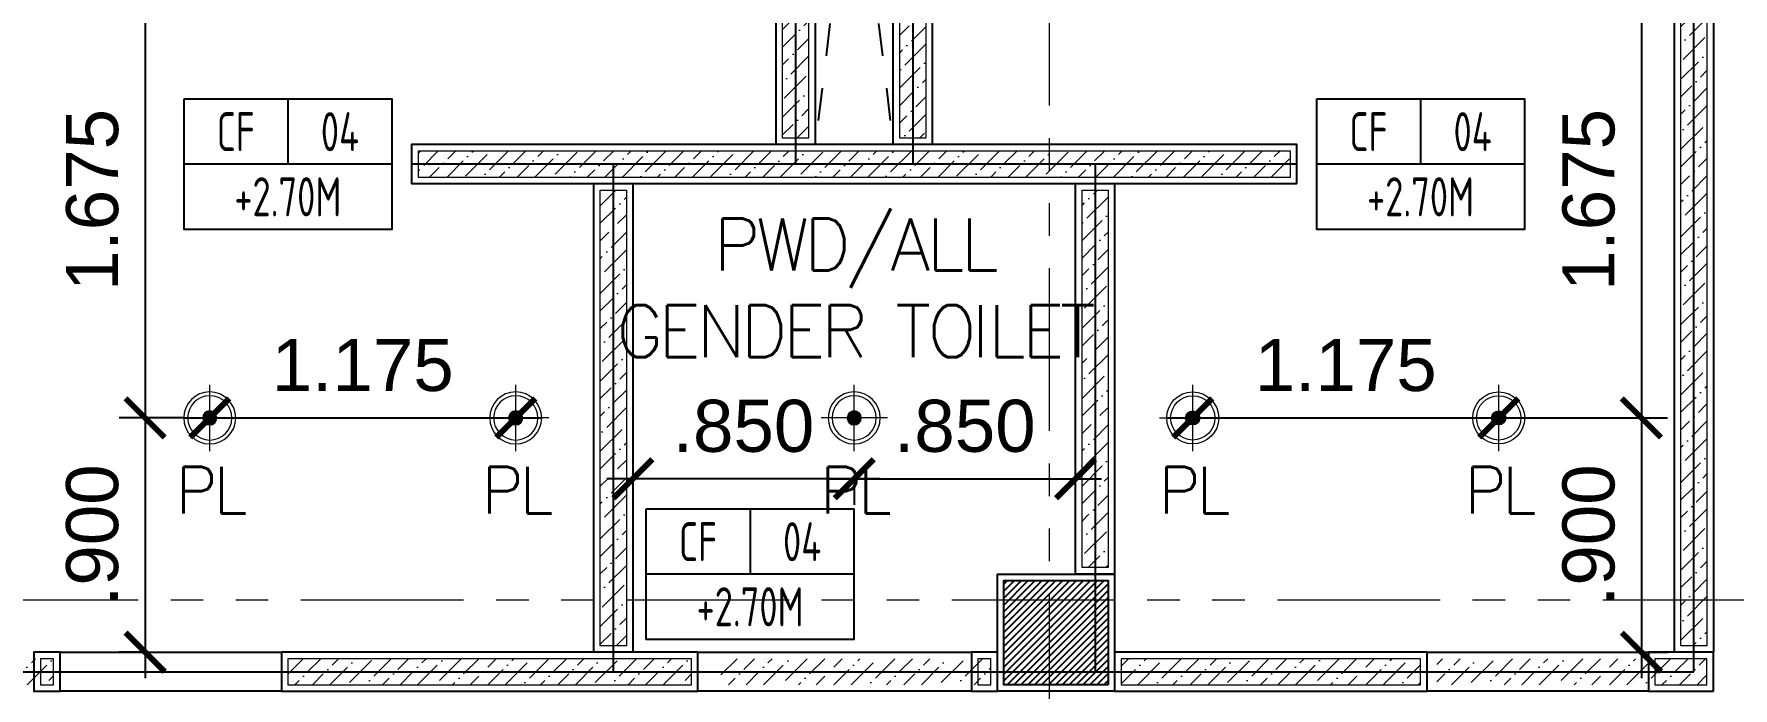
# Model space of a CAD drawing. Header units: metres. Extents: x -12400 to 1, y 0 to 106422.
# Drawn here: x -12119.01 to -12112.49, y 106349.9 to 106352.41 of the extents above; entities that cross this region are included whole.
import ezdxf
from ezdxf.enums import TextEntityAlignment as Align

# ---------------------------------------------------------------- set-up
doc = ezdxf.new("R2010")
doc.units = ezdxf.units.M
doc.header["$PDMODE"] = 35
doc.linetypes.add('PHANTOM2', pattern=[1.25, 0.625, -0.125, 0.125, -0.125, 0.125, -0.125])
for name, color, linetype, lineweight in [('A-DIM-100', 8, 'Continuous', 0), ('DIM 001', 251, 'Continuous', 13), ('HATCH', 250, 'Continuous', 5), ('LAYOUT', 1, 'Continuous', 20), ('LF 001', 51, 'Continuous', 20)]:
    doc.layers.add(name, color=color, linetype=linetype, lineweight=lineweight)
for name, color, linetype in [('C-SCHED', 1, 'Continuous'), ('E_FIX_LIGHT1', 2, 'Continuous'), ('lighting', 1, 'Continuous'), ('stone', 15, 'Continuous'), ('txt', 2, 'Continuous'), ('WALL', 7, 'Continuous')]:
    doc.layers.add(name, color=color, linetype=linetype)
doc.layers.add('GUIDELINES', color=206, linetype='Continuous', plot=False)
doc.styles.add('architxt', font='architxt.shx', dxfattribs={"width": 0.8})
doc.styles.add('DIMTXT-100', font='arial.ttf')
doc.styles.add('swis721', font='swiss.ttf')
doc.styles.add('T.25', font='romans.shx', dxfattribs={"height": 0.2})
doc.dimstyles.new('D-100', dxfattribs={"dimtxt": 0.2, "dimasz": 0.15, "dimexe": 0.1, "dimexo": 0.1, "dimgap": 0.1, "dimtad": 1, "dimdec": 3, "dimzin": 4, "dimdsep": 46, "dimtxsty": 'DIMTXT-100', "dimblk": 'ARCHTICK', "dimcen": 0.2, "dimdle": 0.1, "dimclrd": 8, "dimclre": 8, "dimclrt": 2, "dimadec": 0, "dimazin": 1, "dimtfac": 1, "dimtdec": 3, "dimtofl": 0, "dimtmove": 2, "dimatfit": 3, "dimfxl": 1, "dimarcsym": 0})
doc.dimstyles.new('DIM 200', dxfattribs={"dimtxt": 200, "dimasz": 1, "dimexe": 0, "dimexo": 40, "dimgap": 50, "dimtad": 1, "dimtoh": 1, "dimdec": 0, "dimlfac": 2, "dimtxsty": 'swis721', "dimblk": 'CIR', "dimcen": 0, "dimclrd": 155, "dimclre": 155, "dimclrt": 4, "dimadec": 0, "dimazin": 0, "dimtfac": 1, "dimtdec": 0, "dimtix": 1, "dimtmove": 1, "dimatfit": 3, "dimldrblk": 'CIR', "dimfxl": 0, "dimarcsym": 0})

# ---------------------------------------------------------------- blocks, each defined once
blk = doc.blocks.new('CIR')
at = {"color": 4}
blk.add_circle((0, 0), 50, dxfattribs=at)
blk = doc.blocks.new('COLUMNS2F')
at = {"layer": 'WALL'}
h = blk.add_hatch(dxfattribs=at)
h.set_pattern_fill('ANSI31', color=250, scale=0.15)
h.set_pattern_definition([(45, (-1563.750207718525, 228.4208355903694), (-0.01325825214724777, 0.01325825214724777), [])])
h.paths.add_polyline_path([(-12149.72941529414, 106338.9249565114), (-12149.72941529414, 106339.3249565114), (-12150.12941529414, 106339.3249565114), (-12150.12941529414, 106338.9249565114)])
at = {"color": 7}
blk.add_lwpolyline([(-12149.70441529414, 106338.8999565114), (-12150.15441529414, 106338.8999565114), (-12150.15441529414, 106339.3499565114), (-12149.70441529414, 106339.3499565114)], close=True, dxfattribs=at)
at = {"layer": 'stone', "color": 5}
blk.add_lwpolyline([(-12149.72941529414, 106338.9249565114), (-12150.12941529414, 106338.9249565114), (-12150.12941529414, 106339.3249565114), (-12149.72941529414, 106339.3249565114)], close=True, dxfattribs=at)
blk = doc.blocks.new('*U1733')
at = {"layer": 'HATCH'}
h = blk.add_hatch(dxfattribs=at)
h.set_pattern_fill('ANSI36', color=256, scale=0.015)
h.set_pattern_definition([(45, (12092.4741910285, -106406.7665946045), (0.025256970340507, 0.09260889124852564), [0.1190625, -0.0238125, 0, -0.0238125])])
h.paths.add_polyline_path([(0.02499999999963619, 0.1249999999854481), (0.02499999999963619, 0.02499999999417923), (1.174999999998248, 0.02499999999417923), (1.174999999998248, 0.1249999999854481)])
at = {"color": 4}
blk.add_lwpolyline([(1.199999999997885, 0), (1.199999999997885, 0.1499999999796273), (0, 0.1499999999796273), (0, 0)], close=True, dxfattribs=at)
at = {"layer": 'HATCH'}
blk.add_lwpolyline([(1.174999999998248, 0.02499999999417923), (1.174999999998248, 0.1249999999854481), (0.0249999999996362, 0.1249999999854481), (0.0249999999996362, 0.02499999999417923)], close=True, dxfattribs=at)
blk = doc.blocks.new('*U1734')
at = {"layer": 'HATCH'}
h = blk.add_hatch(dxfattribs=at)
h.set_pattern_fill('ANSI36', color=256, scale=0.015)
h.set_pattern_definition([(45, (12094.6741910285, -106406.7665946045), (0.025256970340507, 0.09260889124852564), [0.1190625, -0.0238125, 0, -0.0238125])])
h.paths.add_polyline_path([(0.0249999999996362, 0.1249999999854481), (0.02499999999963665, 0.02499999999417923), (3.374999999998976, 0.02499999999417923), (3.374999999998976, 0.1249999999854481)])
at = {"color": 4}
blk.add_lwpolyline([(3.399999999998612, 0), (3.399999999998612, 0.1499999999796273), (0, 0.1499999999796273), (0, 0)], close=True, dxfattribs=at)
at = {"layer": 'HATCH'}
blk.add_lwpolyline([(3.374999999998976, 0.02499999999417923), (3.374999999998976, 0.1249999999854481), (0.0249999999996362, 0.1249999999854481), (0.0249999999996362, 0.02499999999417923)], close=True, dxfattribs=at)
blk = doc.blocks.new('*U1748')
at = {"layer": 'HATCH'}
h = blk.add_hatch(dxfattribs=at)
h.set_pattern_fill('ANSI36', color=256, scale=0.015)
h.set_pattern_definition([(45, (12092.77419102831, -106406.7665946045), (0.025256970340507, 0.09260889124852564), [0.1190625, -0.0238125, 0, -0.0238125])])
h.paths.add_polyline_path([(0.02499999999963617, 0.1249999999854481), (0.02499999999963617, 0.02499999999417923), (1.474999999808346, 0.02499999999417923), (1.474999999808346, 0.1249999999854481)])
at = {"color": 4}
blk.add_lwpolyline([(1.499999999807982, 0), (1.499999999807982, 0.1499999999796273), (0, 0.1499999999796273), (0, 0)], close=True, dxfattribs=at)
at = {"layer": 'HATCH'}
blk.add_lwpolyline([(1.474999999808346, 0.02499999999417923), (1.474999999808346, 0.1249999999854481), (0.0249999999996362, 0.1249999999854481), (0.0249999999996362, 0.02499999999417923)], close=True, dxfattribs=at)
blk = doc.blocks.new('*U1735')
at = {"layer": 'HATCH'}
h = blk.add_hatch(dxfattribs=at)
h.set_pattern_fill('ANSI36', color=256, scale=0.015)
h.set_pattern_definition([(45, (12093.07419102842, -106406.7665946045), (0.025256970340507, 0.09260889124852564), [0.1190625, -0.0238125, 0, -0.0238125])])
h.paths.add_polyline_path([(0.0249999999996362, 0.1249999999854481), (0.0249999999996362, 0.02499999999417924), (1.77499999991312, 0.02499999999417924), (1.77499999991312, 0.1249999999854481)])
at = {"color": 4}
blk.add_lwpolyline([(1.799999999912756, 0), (1.799999999912756, 0.1499999999796273), (0, 0.1499999999796273), (0, 0)], close=True, dxfattribs=at)
at = {"layer": 'HATCH'}
blk.add_lwpolyline([(1.77499999991312, 0.02499999999417923), (1.77499999991312, 0.1249999999854481), (0.0249999999996362, 0.1249999999854481), (0.0249999999996362, 0.02499999999417923)], close=True, dxfattribs=at)
blk = doc.blocks.new('*U611')
at = {"layer": 'HATCH'}
h = blk.add_hatch(dxfattribs=at)
h.set_pattern_fill('ANSI36', color=256, scale=0.015)
h.set_pattern_definition([(45, (12091.52419102849, -106406.7665946045), (0.025256970340507, 0.09260889124852564), [0.1190625, -0.0238125, 0, -0.0238125])])
h.paths.add_polyline_path([(-0.812500000015576, 0.1249999999854481), (-0.812500000015576, 0.02499999999417923), (0.2249999999847878, 0.02499999999417923), (0.2249999999847878, 0.1249999999854481)])
at = {"color": 4}
blk.add_lwpolyline([(0.249999999984424, 0), (0.249999999984424, 0.1499999999796273), (0, 0.1499999999796273), (0, 0)], close=True, dxfattribs=at)
at = {"layer": 'HATCH'}
blk.add_lwpolyline([(0.2249999999847878, 0.02499999999417923), (0.2249999999847878, 0.1249999999854481), (0.0249999999996362, 0.1249999999854481), (0.0249999999996362, 0.02499999999417923)], close=True, dxfattribs=at)
blk = doc.blocks.new('*U615')
at = {"layer": 'HATCH'}
h = blk.add_hatch(dxfattribs=at)
h.set_pattern_fill('ANSI36', color=256, scale=0.015)
h.set_pattern_definition([(45, (12091.37419102851, -106406.7665946045), (0.025256970340507, 0.09260889124852564), [0.1190625, -0.0238125, 0, -0.0238125])])
h.paths.add_polyline_path([(-0.9624999999996362, 0.1249999999854481), (-0.9624999999996362, 0.02499999999417923), (0.0750000000007276, 0.02499999999417923), (0.0750000000007276, 0.1249999999854481)])
at = {"color": 4}
blk.add_lwpolyline([(0.1000000000003638, 0), (0.1000000000003638, 0.1499999999796273), (0, 0.1499999999796273), (0, 0)], close=True, dxfattribs=at)
at = {"layer": 'HATCH'}
blk.add_lwpolyline([(0.0750000000007276, 0.02499999999417923), (0.0750000000007276, 0.1249999999854481), (0.0249999999996362, 0.1249999999854481), (0.0249999999996362, 0.02499999999417923)], close=True, dxfattribs=at)
blk = doc.blocks.new('*U1732')
at = {"layer": 'HATCH'}
h = blk.add_hatch(dxfattribs=at)
h.set_pattern_fill('ANSI36', color=256, scale=0.015)
h.set_pattern_definition([(45, (12095.67419102853, -106406.7665946045), (0.025256970340507, 0.09260889124852564), [0.1190625, -0.0238125, 0, -0.0238125])])
h.paths.add_polyline_path([(0.0249999999996362, 0.1249999999854481), (0.0249999999996362, 0.02499999999417923), (4.375000000020804, 0.02499999999417923), (4.375000000020804, 0.1249999999854481)])
at = {"color": 4}
blk.add_lwpolyline([(4.40000000002044, 0), (4.40000000002044, 0.1499999999796273), (0, 0.1499999999796273), (0, 0)], close=True, dxfattribs=at)
at = {"layer": 'HATCH'}
blk.add_lwpolyline([(4.375000000020804, 0.02499999999417923), (4.375000000020804, 0.1249999999854481), (0.0249999999996362, 0.1249999999854481), (0.0249999999996362, 0.02499999999417923)], close=True, dxfattribs=at)
blk = doc.blocks.new('*U1736')
at = {"layer": 'HATCH'}
h = blk.add_hatch(dxfattribs=at)
h.set_pattern_fill('ANSI36', color=256, scale=0.015)
h.set_pattern_definition([(45, (12092.87419102853, -106406.7665946045), (0.025256970340507, 0.09260889124852564), [0.1190625, -0.0238125, 0, -0.0238125])])
h.paths.add_polyline_path([(0.0249999999996362, 0.1249999999854481), (0.02499999999963615, 0.02499999999417923), (1.575000000028807, 0.02499999999417923), (1.575000000028807, 0.1249999999854481)])
at = {"color": 4}
blk.add_lwpolyline([(1.600000000028444, 0), (1.600000000028444, 0.1499999999796273), (0, 0.1499999999796273), (0, 0)], close=True, dxfattribs=at)
at = {"layer": 'HATCH'}
blk.add_lwpolyline([(1.575000000028807, 0.02499999999417923), (1.575000000028807, 0.1249999999854481), (0.0249999999996362, 0.1249999999854481), (0.0249999999996362, 0.02499999999417923)], close=True, dxfattribs=at)
blk = doc.blocks.new('*U1959')
at = {"layer": 'HATCH'}
h = blk.add_hatch(dxfattribs=at)
h.set_pattern_fill('ANSI36', color=256, scale=0.015)
h.set_pattern_definition([(45, (12093.72419102851, -106406.7665946045), (0.025256970340507, 0.09260889124852564), [0.1190625, -0.0238125, 0, -0.0238125])])
h.paths.add_polyline_path([(0.0249999999996362, 0.1249999999854481), (0.02499999999963598, 0.02499999999417923), (2.425000000009162, 0.02499999999417923), (2.425000000009163, 0.1249999999854481)])
at = {"color": 4}
blk.add_lwpolyline([(2.450000000008799, 0), (2.450000000008799, 0.1499999999796273), (0, 0.1499999999796273), (0, 0)], close=True, dxfattribs=at)
at = {"layer": 'HATCH'}
blk.add_lwpolyline([(2.425000000009163, 0.02499999999417923), (2.425000000009163, 0.1249999999854481), (0.0249999999996362, 0.1249999999854481), (0.0249999999996362, 0.02499999999417923)], close=True, dxfattribs=at)
blk = doc.blocks.new('A$C68b8fe4d')
at = {"color": 8, "linetype": 'PHANTOM2'}
for points in [[(13.19999999998981, 18.80000000000291), (13.50000000000182, 16.34999999997672)], [(13.5, 18.80000000000291), (13.19999999999891, 16.34999999997672)]]:
    blk.add_lwpolyline(points, dxfattribs=at)
at = {"color": 1}
for points in [[(10.30000000000109, 14.39999999996508), (11.15000000000327, 14.39999999996508), (11.15000000000327, 14.24999999998545), (10.30000000000109, 14.24999999998545)], [(12.75000000003092, 14.39999999996508), (13.79999999999927, 14.39999999996508), (13.79999999999927, 14.24999999998545), (12.75000000003092, 14.24999999998545)], [(15.54999999999745, 14.39999999996508), (16.39999999999964, 14.39999999996508), (16.39999999999964, 14.24999999998545), (15.54999999999745, 14.24999999998545)]]:
    blk.add_lwpolyline(points, close=True, dxfattribs=at)
at = {"layer": 'GUIDELINES'}
blk.add_line((15.05000000000109, 16.27499999997963), (11.65000000000327, 16.27499999997963), dxfattribs=at)
for points in [[(16.57500000000073, 14.32499999998254), (16.57500000000073, 18.92499999998836)], [(13.125, 18.89999999999418), (13.125, 16.27499999997963)], [(13.57500000000073, 18.89999999999418), (13.57500000000073, 16.27499999997963)], [(12.42499999999927, 14.32499999998254), (12.42499999999927, 16.27499999997963)], [(14.27499999999964, 16.27499999997963), (14.27499999999964, 14.32499999998254)], [(10.125, 14.32499999998254), (16.57500000000073, 14.32499999998254)]]:
    blk.add_lwpolyline(points, dxfattribs=at)
for name, p in [('COLUMNS2F', (12164.05441529414, -106324.6499565114)), ('*U1734', (11.65000000000327, 16.19999999998254)), ('*U615', (10.20000000000073, 14.24999999998545)), ('*U1736', (11.15000000000327, 14.24999999998545)), ('*U615', (13.79999999999927, 14.24999999998545)), ('*U1733', (14.35000000000036, 14.24999999998545)), ('*U611', (16.39999999999964, 14.24999999998545))]:
    blk.add_blockref(name, p)
at = {"xscale": -1, "rotation": 270}
for name, p in [('*U1959', (13.05000000001019, 16.34999999999127)), ('*U1959', (13.50000000001273, 16.34999999999127)), ('*U1732', (16.50000000000364, 14.39999999996508)), ('*U1735', (12.35000000000218, 14.40000000006694)), ('*U1748', (14.20000000000255, 14.69999999998254))]:
    blk.add_blockref(name, p, dxfattribs=at)
blk = doc.blocks.new('L1')
at = {"layer": 'LF 001', "lineweight": 20, "ltscale": 1500}
h = blk.add_hatch(color=256, dxfattribs=at)
edge = h.paths.add_edge_path()
edge.add_arc((1.13686837721616e-13, -1.13686837721616e-13), 0.0318958546358772, 0, 360)
at = {"layer": 'LF 001', "ltscale": 1500}
blk.add_lwpolyline([(-0.09999999999990905, -1.13686837721616e-13, -1), (0.1000000000000227, -1.13686837721616e-13, -1)], format="xyb", close=True, dxfattribs=at)
at = {"layer": 'LF 001', "color": 76, "lineweight": 18, "ltscale": 1500}
for points in [[(1.13686837721616e-13, 0.1499999999997499), (1.13686837721616e-13, -0.1500000000000909)], [(-0.1499999999999773, -1.13686837721616e-13), (0.1500000000000909, -1.13686837721616e-13)]]:
    blk.add_lwpolyline(points, dxfattribs=at)
at = {"layer": 'LF 001', "lineweight": 20, "ltscale": 1500}
blk.add_circle((1.13686837721616e-13, -1.13686837721616e-13), 0.0318958546358772, dxfattribs=at)
blk = doc.blocks.new('LO')
at = {"layer": 'LAYOUT', "xscale": 1000, "yscale": 1000, "zscale": 1000}
blk.add_blockref('L1', (0, 0), dxfattribs=at)
blk = doc.blocks.new('*U1960')
at = {"layer": 'LF 001', "ltscale": 1500}
blk.add_circle((0, -3.995415109869782e-14), 0.0998520709958535, dxfattribs=at)
at = {"layer": 'lighting', "xscale": 0.0008492979043710491, "yscale": 0.0008492979043710491, "zscale": 0.0008492979043710491}
blk.add_blockref('LO', (0, -3.995415109869782e-14), dxfattribs=at)
blk = doc.blocks.new('A$Cf8c814ff')
at = {"layer": 'E_FIX_LIGHT1', "xscale": -1, "rotation": 270}
for p in [(10.87499999999818, 15.30000000000291), (12.05000000000291, 15.30000000000291), (13.34999999999127, 15.30000000001746)]:
    blk.add_blockref('*U1960', p, dxfattribs=at)
at = {"layer": 'E_FIX_LIGHT1', "rotation": 90}
for p in [(14.65000000000146, 15.30000000000291), (15.82500000000618, 15.30000000000291)]:
    blk.add_blockref('*U1960', p, dxfattribs=at)
at = {"layer": 'txt', "color": 6, "linetype": 'Continuous', "char_height": 0.18, "attachment_point": 5, "style": 'T.25'}
for insert in [(10.87499999999818, 15.02260531437059), (12.05000000000291, 15.02260531437059), (13.34999999999127, 15.02260531438515), (14.65000000000146, 15.02260531437059), (15.82500000000618, 15.02260531437059)]:
    blk.add_mtext_dynamic_manual_height_columns('{\\T0.9;PL}', width=0.6453045245441018, gutter_width=0.001, heights=[0], dxfattribs=dict(at, insert=insert))
blk = doc.blocks.new('_ArchTick')
at = {"color": 0, "linetype": 'ByBlock', "const_width": 0.15}
blk.add_lwpolyline([(-0.5, -0.5), (0.5, 0.5)], dxfattribs=at)
blk = doc.blocks.new('*D837')
at = {"layer": 'DEFPOINTS', "color": 0, "transparency": 16777216}
for p in [(-12118.33796792572, 106352.6115394432), (-12118.58621103891, 106350.9365394432), (-12118.33796792572, 106350.9365394432)]:
    blk.add_point(p, dxfattribs=at)
at = {"layer": 'DIM 001', "color": 8, "lineweight": -2, "transparency": 16777216}
for p, q in [((-12118.58621103891, 106352.7115394432), (-12118.58621103891, 106350.8365394432)), ((-12118.43796792572, 106352.6115394432), (-12118.68621103891, 106352.6115394432)), ((-12118.43796792572, 106350.9365394432), (-12118.68621103891, 106350.9365394432))]:
    blk.add_line(p, q, dxfattribs=at)
at = {"layer": 'DIM 001', "color": 8, "lineweight": -2, "transparency": 16777216, "xscale": 0.15, "yscale": 0.15, "zscale": 0.15}
for p, rotation in [((-12118.58621103891, 106352.6115394432), 90), ((-12118.58621103891, 106350.9365394432), 270)]:
    blk.add_blockref('_ArchTick', p, dxfattribs=dict(at, rotation=rotation))
at = {"layer": 'DIM 001', "color": 2, "transparency": 16777216, "insert": (-12118.78832563642, 106351.7740394432), "char_height": 0.2, "attachment_point": 5, "rotation": 90, "style": 'DIMTXT-100'}
blk.add_mtext('1.675', dxfattribs=at)
blk = doc.blocks.new('*D838')
at = {"layer": 'DEFPOINTS', "color": 0, "transparency": 16777216}
for p in [(-12118.33796792572, 106350.9365394432), (-12118.58621103892, 106350.0365394432), (-12118.48796792572, 106350.0365394432)]:
    blk.add_point(p, dxfattribs=at)
at = {"layer": 'DIM 001', "color": 8, "lineweight": -2, "transparency": 16777216}
for p, q in [((-12118.58621103892, 106351.0365394432), (-12118.58621103892, 106349.9365394432)), ((-12118.43796792572, 106350.9365394432), (-12118.68621103892, 106350.9365394432)), ((-12118.58796792572, 106350.0365394432), (-12118.68621103892, 106350.0365394432))]:
    blk.add_line(p, q, dxfattribs=at)
at = {"layer": 'DIM 001', "color": 8, "lineweight": -2, "transparency": 16777216, "xscale": 0.15, "yscale": 0.15, "zscale": 0.15}
for p, rotation in [((-12118.58621103892, 106350.9365394432), 90), ((-12118.58621103892, 106350.0365394432), 270)]:
    blk.add_blockref('_ArchTick', p, dxfattribs=dict(at, rotation=rotation))
at = {"layer": 'DIM 001', "color": 2, "transparency": 16777216, "insert": (-12118.78832563643, 106350.4865394432), "char_height": 0.2, "attachment_point": 5, "rotation": 90, "style": 'DIMTXT-100'}
blk.add_mtext('.900', dxfattribs=at)
blk = doc.blocks.new('*D841')
at = {"layer": 'DEFPOINTS', "color": 0, "transparency": 16777216}
for p in [(-12113.38796792571, 106352.6115394432), (-12113.38796792571, 106350.9365394432), (-12112.83972481256, 106350.9365394432)]:
    blk.add_point(p, dxfattribs=at)
at = {"layer": 'DIM 001', "color": 8, "lineweight": -2, "transparency": 16777216}
for p, q in [((-12112.83972481256, 106352.7115394432), (-12112.83972481256, 106350.8365394432)), ((-12113.28796792571, 106352.6115394432), (-12112.73972481256, 106352.6115394432)), ((-12113.28796792571, 106350.9365394432), (-12112.73972481256, 106350.9365394432))]:
    blk.add_line(p, q, dxfattribs=at)
at = {"layer": 'DIM 001', "color": 8, "lineweight": -2, "transparency": 16777216, "xscale": 0.15, "yscale": 0.15, "zscale": 0.15}
for p, rotation in [((-12112.83972481256, 106352.6115394432), 90), ((-12112.83972481256, 106350.9365394432), 270)]:
    blk.add_blockref('_ArchTick', p, dxfattribs=dict(at, rotation=rotation))
at = {"layer": 'DIM 001', "color": 2, "transparency": 16777216, "insert": (-12113.04183941008, 106351.7740394432), "char_height": 0.2, "attachment_point": 5, "rotation": 90, "style": 'DIMTXT-100'}
blk.add_mtext('1.675', dxfattribs=at)
blk = doc.blocks.new('*D842')
at = {"layer": 'DEFPOINTS', "color": 0, "transparency": 16777216}
for p in [(-12113.38796792571, 106350.9365394432), (-12113.23796792571, 106350.0365394432), (-12112.83972481257, 106350.0365394432)]:
    blk.add_point(p, dxfattribs=at)
at = {"layer": 'DIM 001', "color": 8, "lineweight": -2, "transparency": 16777216}
for p, q in [((-12112.83972481257, 106351.0365394432), (-12112.83972481257, 106349.9365394432)), ((-12113.28796792571, 106350.9365394432), (-12112.73972481257, 106350.9365394432)), ((-12113.13796792571, 106350.0365394432), (-12112.73972481257, 106350.0365394432))]:
    blk.add_line(p, q, dxfattribs=at)
at = {"layer": 'DIM 001', "color": 8, "lineweight": -2, "transparency": 16777216, "xscale": 0.15, "yscale": 0.15, "zscale": 0.15}
for p, rotation in [((-12112.83972481257, 106350.9365394432), 90), ((-12112.83972481257, 106350.0365394432), 270)]:
    blk.add_blockref('_ArchTick', p, dxfattribs=dict(at, rotation=rotation))
at = {"layer": 'DIM 001', "color": 2, "transparency": 16777216, "insert": (-12113.04183941008, 106350.4865394432), "char_height": 0.2, "attachment_point": 5, "rotation": 90, "style": 'DIMTXT-100'}
blk.add_mtext('.900', dxfattribs=at)
blk = doc.blocks.new('*D847')
at = {"layer": 'DEFPOINTS', "color": 0, "transparency": 16777216}
for p in [(-12116.71296792574, 106350.8091447575), (-12115.86296792572, 106350.8091447575), (-12116.71296792574, 106350.7028120952)]:
    blk.add_point(p, dxfattribs=at)
at = {"layer": 'DIM 001', "color": 8, "lineweight": -2, "transparency": 16777216}
for p, q in [((-12115.76296792572, 106350.7028120952), (-12116.81296792574, 106350.7028120952)), ((-12116.71296792574, 106350.7091447575), (-12116.71296792574, 106350.6028120952)), ((-12115.86296792572, 106350.7091447575), (-12115.86296792572, 106350.6028120952))]:
    blk.add_line(p, q, dxfattribs=at)
at = {"layer": 'DIM 001', "color": 8, "lineweight": -2, "transparency": 16777216, "xscale": 0.15, "yscale": 0.15, "zscale": 0.15, "rotation": 180}
blk.add_blockref('_ArchTick', (-12116.71296792574, 106350.7028120952), dxfattribs=at)
at = {"layer": 'DIM 001', "color": 8, "lineweight": -2, "transparency": 16777216, "xscale": 0.15, "yscale": 0.15, "zscale": 0.15}
blk.add_blockref('_ArchTick', (-12115.86296792572, 106350.7028120952), dxfattribs=at)
at = {"layer": 'DIM 001', "color": 2, "transparency": 16777216, "insert": (-12116.28796792573, 106350.9049266928), "char_height": 0.2, "attachment_point": 5, "style": 'DIMTXT-100'}
blk.add_mtext('.850', dxfattribs=at)
blk = doc.blocks.new('*D848')
at = {"layer": 'DEFPOINTS', "color": 0, "transparency": 16777216}
for p in [(-12115.86296792572, 106350.8091447575), (-12115.01296792571, 106350.7028120952), (-12115.01296792571, 106350.7028120952)]:
    blk.add_point(p, dxfattribs=at)
at = {"layer": 'DIM 001', "color": 8, "lineweight": -2, "transparency": 16777216}
for p, q in [((-12115.96296792573, 106350.7028120952), (-12114.91296792571, 106350.7028120952)), ((-12115.86296792572, 106350.7091447575), (-12115.86296792572, 106350.6028120952))]:
    blk.add_line(p, q, dxfattribs=at)
at = {"layer": 'DIM 001', "color": 8, "lineweight": -2, "transparency": 16777216, "xscale": 0.15, "yscale": 0.15, "zscale": 0.15, "rotation": 180}
blk.add_blockref('_ArchTick', (-12115.86296792572, 106350.7028120952), dxfattribs=at)
at = {"layer": 'DIM 001', "color": 8, "lineweight": -2, "transparency": 16777216, "xscale": 0.15, "yscale": 0.15, "zscale": 0.15}
blk.add_blockref('_ArchTick', (-12115.01296792571, 106350.7028120952), dxfattribs=at)
at = {"layer": 'DIM 001', "color": 2, "transparency": 16777216, "insert": (-12115.43796792572, 106350.9049266928), "char_height": 0.2, "attachment_point": 5, "style": 'DIMTXT-100'}
blk.add_mtext('.850', dxfattribs=at)
blk = doc.blocks.new('*D849')
at = {"layer": 'DEFPOINTS', "color": 0, "transparency": 16777216}
for p in [(-12118.33796792572, 106350.9365394432), (-12117.16296792571, 106350.9365394432), (-12117.16296792571, 106350.9365394432)]:
    blk.add_point(p, dxfattribs=at)
at = {"layer": 'DIM 001', "color": 8, "lineweight": -2, "transparency": 16777216}
blk.add_line((-12118.43796792572, 106350.9365394432), (-12117.06296792571, 106350.9365394432), dxfattribs=at)
at = {"layer": 'DIM 001', "color": 8, "lineweight": -2, "transparency": 16777216, "xscale": 0.15, "yscale": 0.15, "zscale": 0.15, "rotation": 180}
blk.add_blockref('_ArchTick', (-12118.33796792572, 106350.9365394432), dxfattribs=at)
at = {"layer": 'DIM 001', "color": 8, "lineweight": -2, "transparency": 16777216, "xscale": 0.15, "yscale": 0.15, "zscale": 0.15}
blk.add_blockref('_ArchTick', (-12117.16296792571, 106350.9365394432), dxfattribs=at)
at = {"layer": 'DIM 001', "color": 2, "transparency": 16777216, "insert": (-12117.75046792571, 106351.1386540407), "char_height": 0.2, "attachment_point": 5, "style": 'DIMTXT-100'}
blk.add_mtext('1.175', dxfattribs=at)
blk = doc.blocks.new('*D850')
at = {"layer": 'DEFPOINTS', "color": 0, "transparency": 16777216}
for p in [(-12114.56296792571, 106350.9365394432), (-12113.38796792571, 106350.9365394432), (-12113.38796792571, 106350.9365394432)]:
    blk.add_point(p, dxfattribs=at)
at = {"layer": 'DIM 001', "color": 8, "lineweight": -2, "transparency": 16777216}
blk.add_line((-12114.66296792571, 106350.9365394432), (-12113.28796792571, 106350.9365394432), dxfattribs=at)
at = {"layer": 'DIM 001', "color": 8, "lineweight": -2, "transparency": 16777216, "xscale": 0.15, "yscale": 0.15, "zscale": 0.15, "rotation": 180}
blk.add_blockref('_ArchTick', (-12114.56296792571, 106350.9365394432), dxfattribs=at)
at = {"layer": 'DIM 001', "color": 8, "lineweight": -2, "transparency": 16777216, "xscale": 0.15, "yscale": 0.15, "zscale": 0.15}
blk.add_blockref('_ArchTick', (-12113.38796792571, 106350.9365394432), dxfattribs=at)
at = {"layer": 'DIM 001', "color": 2, "transparency": 16777216, "insert": (-12113.97546792571, 106351.1386540407), "char_height": 0.2, "attachment_point": 5, "style": 'DIMTXT-100'}
blk.add_mtext('1.175', dxfattribs=at)
blk = doc.blocks.new('GRID1')
at = {"color": 6, "linetype": 'PHANTOM2'}
for points in [[(-12147.25441529414, 106384.7702236537), (-12147.25441529414, 106412.5702236537)], [(-12130.75441529413, 106402.8702236537), (-12163.75441529414, 106402.8702236537)]]:
    blk.add_leader(points, dimstyle='DIM 200', override={"dimasz": 0.002, "dimgap": 60, "dimtad": 0}, dxfattribs=at)

msp = doc.modelspace()

# ---------------------------------------------------------------- linework, layer by layer
at = {"layer": 'C-SCHED'}
for p, q in [((-12118.03796792572, 106352.1615394432), (-12118.03796792572, 106351.9115394432)), ((-12113.68796792571, 106352.1615394432), (-12113.68796792571, 106351.9115394432)), ((-12117.63796792572, 106351.9115394432), (-12118.43796792572, 106351.9115394432)), ((-12113.28796792571, 106351.9115394432), (-12114.08796792571, 106351.9115394432)), ((-12116.26296792574, 106350.5865394431), (-12116.26296792574, 106350.3365394431)), ((-12115.86296792573, 106350.3365394431), (-12116.66296792573, 106350.3365394431))]:
    msp.add_line(p, q, dxfattribs=at)
for points in [[(-12118.43796792572, 106352.1615394432), (-12118.43796792572, 106351.6615394432), (-12117.63796792572, 106351.6615394432), (-12117.63796792572, 106352.1615394432)], [(-12114.08796792571, 106352.1615394432), (-12114.08796792571, 106351.6615394432), (-12113.28796792571, 106351.6615394432), (-12113.28796792571, 106352.1615394432)], [(-12116.66296792573, 106350.5865394431), (-12116.66296792573, 106350.0865394431), (-12115.86296792573, 106350.0865394431), (-12115.86296792573, 106350.5865394431)]]:
    msp.add_lwpolyline(points, close=True, dxfattribs=at)

# ---------------------------------------------------------------- block references
at = {"color": 1}
msp.add_blockref('A$C68b8fe4d', (-12129.21296792572, 106335.6365394432), dxfattribs=at)
msp.add_blockref('A$Cf8c814ff', (-12129.21296792572, 106335.6365394432))
at = {"layer": 'A-DIM-100'}
msp.add_blockref('GRID1', (32.14144736842172, -52.63368421052292), dxfattribs=at)
at = {"layer": 'E_FIX_LIGHT1', "xscale": -1, "rotation": 270}
for p in [(-12118.33796792572, 106350.9365394432), (-12117.16296792571, 106350.9365394432), (-12115.86296792572, 106350.9365394432)]:
    msp.add_blockref('*U1960', p, dxfattribs=at)
at = {"layer": 'E_FIX_LIGHT1', "rotation": 90}
for p in [(-12114.56296792571, 106350.9365394432), (-12113.38796792571, 106350.9365394432)]:
    msp.add_blockref('*U1960', p, dxfattribs=at)

# ---------------------------------------------------------------- texts
at = {"linetype": 'Continuous', "insert": (-12115.8629679257, 106351.4365394432), "char_height": 0.2, "attachment_point": 5, "style": 'T.25'}
msp.add_mtext_dynamic_manual_height_columns('{\\T0.9;\\C3;PWD/ALL \\PGENDER TOILET}', width=7.604206719105335, gutter_width=0.001, heights=[0], dxfattribs=at)
at = {"layer": 'C-SCHED', "color": 2, "style": 'architxt', "width": 0.8}
for p in [(-12118.23796792572, 106351.9611807028), (-12113.88796792571, 106351.9611807029), (-12116.46296792573, 106350.3861807028)]:
    msp.add_text('CF', height=0.15, dxfattribs=at).set_placement(p, align=Align.CENTER)
for tag, p in [('04', (-12117.83796792572, 106351.9611807028)), ('04', (-12113.48796792571, 106351.9611807028)), ('+2.70M', (-12118.03796847707, 106351.7111793618)), ('+2.70M', (-12113.68796847706, 106351.7111793619)), ('04', (-12116.06296792573, 106350.3861807028)), ('+2.70M', (-12116.26296847709, 106350.1361793618))]:
    msp.add_attdef(tag, text='-', height=0.15, dxfattribs=at).set_placement(p, align=Align.CENTER)

# ---------------------------------------------------------------- dimensions: what is measured, and where the dimension line sits
at = {"layer": 'DIM 001'}
for base, p1, p2, picture, middle in [((-12118.58621103891, 106350.9365394432), (-12118.33796792572, 106352.6115394431), (-12118.33796792572, 106350.9365394432), '*D837', (-12118.78832563642, 106351.7740394432)), ((-12112.83972481256, 106350.9365394432), (-12113.38796792571, 106352.6115394431), (-12113.38796792571, 106350.9365394432), '*D841', (-12113.04183941008, 106351.7740394432)), ((-12118.58621103892, 106350.0365394432), (-12118.33796792572, 106350.9365394432), (-12118.48796792571, 106350.0365394431), '*D838', (-12118.78832563643, 106350.4865394432)), ((-12112.83972481257, 106350.0365394432), (-12113.38796792571, 106350.9365394432), (-12113.23796792571, 106350.0365394431), '*D842', (-12113.04183941008, 106350.4865394432))]:
    dim = msp.add_linear_dim(base=base, p1=p1, p2=p2, angle=90, dimstyle='D-100', dxfattribs=at)
    dim.commit()
    dim.dimension.update_dxf_attribs({"geometry": picture, "text_midpoint": middle})
for base, p1, p2, picture, middle in [((-12117.16296792571, 106350.9365394432), (-12118.33796792572, 106350.9365394432), (-12117.16296792571, 106350.9365394432), '*D849', (-12117.75046792571, 106351.1386540407)), ((-12113.38796792571, 106350.9365394432), (-12114.56296792571, 106350.9365394432), (-12113.38796792571, 106350.9365394432), '*D850', (-12113.97546792571, 106351.1386540407)), ((-12116.71296792574, 106350.7028120952), (-12115.86296792572, 106350.8091447575), (-12116.71296792574, 106350.8091447575), '*D847', (-12116.28796792573, 106350.9049266928)), ((-12115.01296792571, 106350.7028120952), (-12115.86296792572, 106350.8091447575), (-12115.01296792571, 106350.7028120952), '*D848', (-12115.43796792572, 106350.9049266928))]:
    dim = msp.add_linear_dim(base=base, p1=p1, p2=p2, dimstyle='D-100', dxfattribs=at)
    dim.commit()
    dim.dimension.update_dxf_attribs({"geometry": picture, "text_midpoint": middle})

doc.saveas('drawing.dxf')
